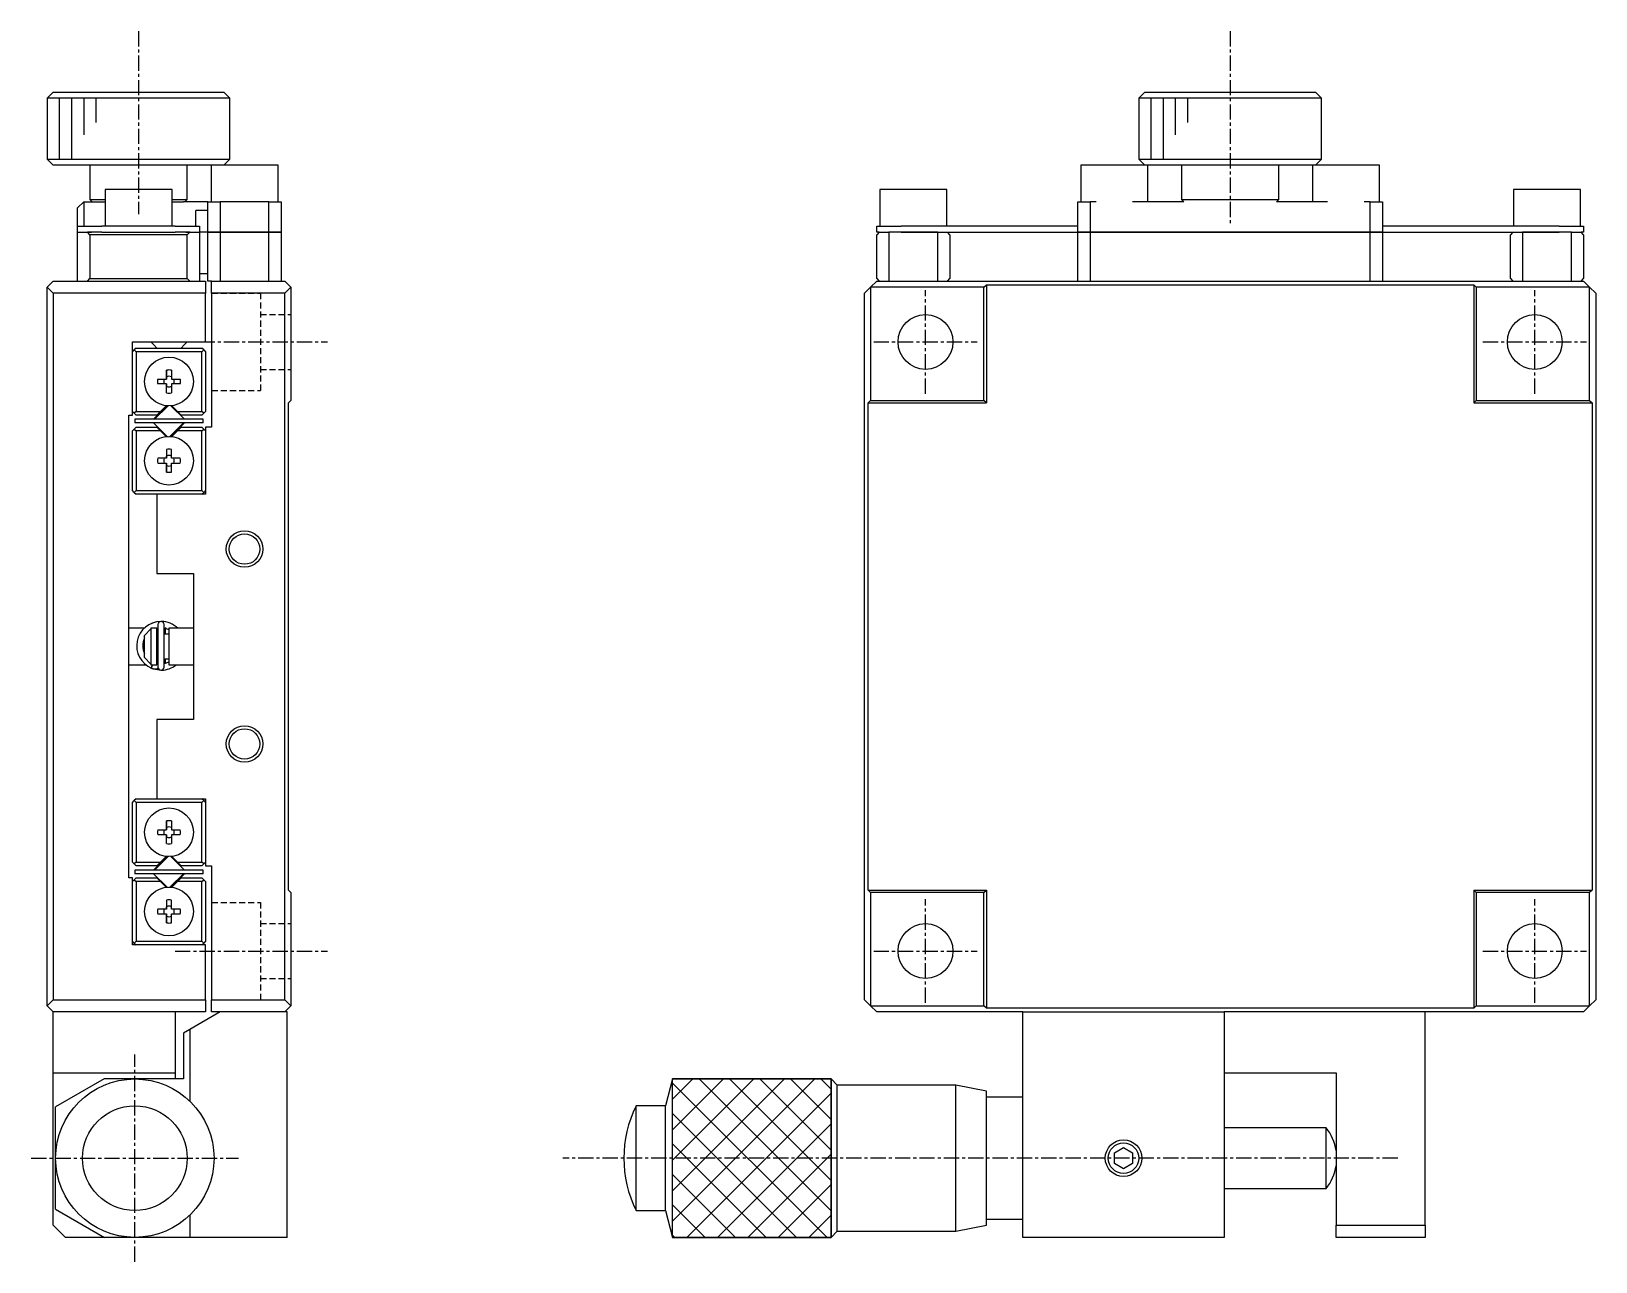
# Model space of a CAD drawing. Extents: x 10 to 357, y 10 to 244.
# Drawn here: x 228.7 to 357.1, y 101 to 202 of the extents above; entities that cross this region are included whole.
import ezdxf

# ---------------------------------------------------------------- set-up
doc = ezdxf.new("R2010")
doc.units = 0
doc.linetypes.add('CENTER', pattern=[2, 1.25, -0.25, 0.25, -0.25])
doc.linetypes.add('DASHED', pattern=[0.75, 0.5, -0.25])
doc.layers.get('0').update_dxf_attribs({"linetype": 'CONTINUOUS'})
doc.layers.add('CENTER', color=1, linetype='CENTER')

msp = doc.modelspace()

# ---------------------------------------------------------------- linework, layer by layer
at = {"color": 7, "linetype": 'CONTINUOUS'}
for p, q in [((230.5, 197), (230, 196.5)), ((245, 196.5), (230, 196.5)), ((230, 196.5), (230, 191.5)), ((230.5, 197), (244.5, 197)), ((245, 196.5), (244.5, 197)), ((245, 191.5), (245, 196.5)), ((320.081266, 197), (319.581266, 196.5)), ((327.081266, 196.5), (319.581266, 196.5)), ((319.581266, 196.5), (319.581266, 191.5)), ((320.081266, 197), (327.081266, 197)), ((320.081266, 197), (334.081266, 197)), ((327.081266, 197), (334.081266, 197)), ((334.581266, 196.5), (327.081266, 196.5)), ((334.581266, 196.5), (334.081266, 197)), ((334.581266, 191.5), (334.581266, 196.5)), ((230, 191.5), (245, 191.5)), ((230, 191.5), (230.5, 191)), ((244.5, 191), (245, 191.5)), ((319.581266, 191.5), (334.581266, 191.5)), ((319.581266, 191.5), (320.081266, 191)), ((334.081266, 191), (334.581266, 191.5)), ((243.45, 191), (230.5, 191)), ((233.5, 191), (233.5, 188.2)), ((241.5, 188.2), (241.5, 191)), ((248.95, 191), (243.45, 191)), ((243.45, 191), (243.45, 188)), ((248.95, 188), (248.95, 191)), ((317.581266, 191), (314.831266, 191)), ((314.831266, 191), (314.831266, 188)), ((320.331266, 191), (317.581266, 191)), ((333.831266, 191), (320.331266, 191)), ((320.331266, 188), (320.331266, 191)), ((323.081266, 191), (323.081266, 188.2)), ((331.081266, 188.2), (331.081266, 191)), ((336.581266, 191), (333.831266, 191)), ((333.831266, 191), (333.831266, 188)), ((339.331266, 191), (336.581266, 191)), ((339.331266, 188), (339.331266, 191)), ((240.25, 189), (234.75, 189)), ((234.75, 189), (234.75, 186)), ((240.25, 186), (240.25, 189)), ((301.081266, 189), (298.331266, 189)), ((298.331266, 189), (298.331266, 186)), ((303.831266, 189), (301.081266, 189)), ((303.831266, 186), (303.831266, 189)), ((353.081266, 189), (350.331266, 189)), ((350.331266, 189), (350.331266, 186)), ((355.831266, 189), (353.081266, 189)), ((355.831266, 186), (355.831266, 189)), ((233, 188), (232.5, 187.5)), ((232.5, 186), (232.5, 187.5)), ((233, 188), (233, 186)), ((233, 188), (234.75, 188)), ((233.5, 188.2), (234.75, 188.2)), ((233.5, 188.2), (233.7, 188)), ((240.25, 188.2), (241.5, 188.2)), ((240.25, 188), (241.2, 188)), ((243.2, 188), (241.2, 188)), ((241.3, 188), (241.5, 188.2)), ((243.2, 185.5), (243.2, 188)), ((243.2, 188), (244.2, 188)), ((244.2, 188), (244.2, 185.5)), ((248.2, 188), (244.2, 188)), ((248.2, 185.5), (248.2, 188)), ((248.2, 188), (249.2, 188)), ((249.2, 188), (249.2, 185.5)), ((314.581266, 185.5), (314.581266, 188)), ((314.581266, 188), (315.581266, 188)), ((315.581266, 188), (315.581266, 185.5)), ((316.081266, 188), (315.581266, 188)), ((323.281266, 188), (319.081266, 188)), ((323.081266, 188.2), (331.081266, 188.2)), ((323.081266, 188.2), (323.281266, 188)), ((330.881266, 188), (331.081266, 188.2)), ((335.081266, 188), (330.881266, 188)), ((338.581266, 188), (338.081266, 188)), ((338.581266, 185.5), (338.581266, 188)), ((338.581266, 188), (339.581266, 188)), ((339.581266, 188), (339.581266, 185.5)), ((243.2, 187.3), (242.2, 187.3)), ((242.2, 186), (242.2, 187.3)), ((232.5, 185.5), (232.5, 186)), ((232.5, 186), (234.5, 186)), ((232.5, 181.5), (232.5, 185.5)), ((232.5, 185.5), (233.3, 185.5)), ((233.5, 185.3), (233.3, 185.5)), ((233.3, 185.5), (233.62822, 185.5)), ((233.62822, 185.5), (233.3, 185.5)), ((233.5, 185.3), (233.5, 181.7)), ((241.5, 185.3), (233.5, 185.3)), ((234.5, 185.5), (233.62822, 185.5)), ((240.5, 186), (234.5, 186)), ((234.5, 185.5), (240.5, 185.5)), ((240.5, 186), (242.5, 186)), ((241.37178, 185.5), (240.5, 185.5)), ((241.37178, 185.5), (241.7, 185.5)), ((241.7, 185.5), (241.37178, 185.5)), ((241.7, 185.5), (241.5, 185.3)), ((241.5, 181.7), (241.5, 185.3)), ((241.7, 185.5), (242.5, 185.5)), ((242.5, 186), (242.5, 185.5)), ((242.5, 185.5), (242.5, 181.5)), ((243.2, 185.5), (242.5, 185.5)), ((244.2, 185.5), (243.2, 185.5)), ((243.2, 181.5), (243.2, 185.5)), ((243.2, 185.5), (244.2, 185.5)), ((244.2, 185.5), (248.2, 185.5)), ((244.2, 185.5), (244.2, 181.5)), ((248.2, 185.5), (244.2, 185.5)), ((249.2, 185.5), (248.2, 185.5)), ((248.2, 181.5), (248.2, 185.5)), ((248.2, 185.5), (249.2, 185.5)), ((249.2, 185.5), (249.2, 181.5)), ((298.081266, 185.5), (298.081266, 186)), ((298.081266, 186), (300.081266, 186)), ((298.281266, 185.5), (298.081266, 185.3)), ((298.281266, 185.5), (298.081266, 185.5)), ((298.081266, 181.7), (298.081266, 185.3)), ((298.281266, 185.5), (299.081266, 185.5)), ((299.081266, 185.5), (299.081266, 181.5)), ((300.081266, 185.5), (299.081266, 185.5)), ((300.081266, 185.5), (299.081266, 185.5)), ((314.581266, 186), (300.081266, 186)), ((303.081266, 185.5), (300.081266, 185.5)), ((300.081266, 185.5), (303.081266, 185.5)), ((303.081266, 181.5), (303.081266, 185.5)), ((303.081266, 185.5), (314.581266, 185.5)), ((304.081266, 185.3), (303.881266, 185.5)), ((304.081266, 185.3), (304.081266, 181.7)), ((315.581266, 185.5), (314.581266, 185.5)), ((314.581266, 181.5), (314.581266, 185.5)), ((314.581266, 185.5), (315.581266, 185.5)), ((315.581266, 185.5), (338.581266, 185.5)), ((315.581266, 185.5), (315.581266, 181.5)), ((338.581266, 185.5), (315.581266, 185.5)), ((339.581266, 185.5), (338.581266, 185.5)), ((338.581266, 181.5), (338.581266, 185.5)), ((338.581266, 185.5), (339.581266, 185.5)), ((354.081266, 186), (339.581266, 186)), ((339.581266, 185.5), (351.081266, 185.5)), ((339.581266, 185.5), (339.581266, 181.5)), ((350.281266, 185.5), (350.081266, 185.3)), ((350.081266, 181.7), (350.081266, 185.3)), ((351.081266, 185.5), (351.081266, 181.5)), ((354.081266, 185.5), (351.081266, 185.5)), ((351.081266, 185.5), (354.081266, 185.5)), ((354.081266, 186), (356.081266, 186)), ((355.081266, 185.5), (354.081266, 185.5)), ((355.081266, 185.5), (354.081266, 185.5)), ((355.081266, 181.5), (355.081266, 185.5)), ((355.081266, 185.5), (355.881266, 185.5)), ((356.081266, 185.3), (355.881266, 185.5)), ((356.081266, 185.5), (355.881266, 185.5)), ((356.081266, 186), (356.081266, 185.5)), ((356.081266, 185.3), (356.081266, 181.7)), ((230.5, 181.5), (230, 181)), ((230.5, 181.5), (243, 181.5)), ((233.3, 181.5), (233.5, 181.7)), ((233.5, 181.7), (241.5, 181.7)), ((241.5, 181.7), (241.7, 181.5)), ((243.2, 182.1), (242.5, 182.1)), ((243, 181.5), (243, 180.5)), ((243.5, 181.5), (243.2, 181.5)), ((243.5, 181.5), (249.5, 181.5)), ((243.5, 180.5), (243.5, 181.5)), ((249.5, 181.5), (250, 181)), ((298.081266, 181.5), (297.581266, 181)), ((298.081266, 181.7), (298.281266, 181.5)), ((298.081266, 181.5), (356.081266, 181.5)), ((303.881266, 181.5), (304.081266, 181.7)), ((306.881266, 181), (307.081266, 181.2)), ((307.081266, 181.2), (347.081266, 181.2)), ((307.081266, 181.2), (307.081266, 171.5)), ((347.081266, 181.2), (347.281266, 181)), ((347.081266, 181.2), (347.081266, 171.5)), ((350.081266, 181.7), (350.281266, 181.5)), ((355.881266, 181.5), (356.081266, 181.7)), ((356.581266, 181), (356.081266, 181.5)), ((230, 181), (230.5, 180.5)), ((230, 122), (230, 181)), ((230.5, 180.5), (230.5, 122.5)), ((243, 180.5), (230.5, 180.5)), ((243, 176.5), (243, 180.5)), ((243.5, 180.5), (243.5, 169.5)), ((249.5, 180.5), (243.5, 180.5)), ((250, 181), (249.5, 180.5)), ((249.5, 122.5), (249.5, 180.5)), ((250, 181), (250, 171.7)), ((297.581266, 181), (297.081266, 180.5)), ((297.081266, 122.5), (297.081266, 180.5)), ((297.581266, 181), (297.581266, 171.7)), ((306.881266, 181), (297.581266, 181)), ((306.881266, 171.7), (306.881266, 181)), ((356.581266, 181), (347.281266, 181)), ((347.281266, 181), (347.281266, 171.7)), ((356.581266, 171.7), (356.581266, 181)), ((357.081266, 180.5), (356.581266, 181)), ((357.081266, 180.5), (357.081266, 122.5)), ((237, 176.5), (243, 176.5)), ((237, 170.5), (237, 176.5)), ((237.3, 176), (237.15, 175.85)), ((237.3, 176), (242.7, 176)), ((238.5, 176.5), (238.75, 176.25)), ((238.75, 176.25), (239, 176)), ((241, 176), (241.25, 176.25)), ((241.25, 176.25), (241.5, 176.5)), ((242.85, 175.85), (242.7, 176)), ((237, 175.7), (237.15, 175.85)), ((237.15, 175.85), (237.3, 175.7)), ((237.3, 175.7), (237.3, 170.8)), ((242.7, 175.7), (237.3, 175.7)), ((242.7, 175.7), (242.85, 175.85)), ((242.7, 170.8), (242.7, 175.7)), ((242.85, 175.85), (243, 175.7)), ((243, 175.7), (243, 170.8)), ((239.071291, 173.45), (239.8, 173.45)), ((239.8, 173.45), (239.8, 174.178709)), ((239.8, 174.178709), (239.8, 173.636392)), ((239.8, 173.636392), (239.8, 173.45)), ((240.2, 174.178709), (240.2, 173.45)), ((240.2, 173.45), (240.928709, 173.45)), ((239.8, 173.05), (239.071291, 173.05)), ((239.8, 172.321291), (239.8, 173.05)), ((239.8, 173.05), (239.8, 172.863608)), ((239.8, 172.321291), (239.8, 172.863608)), ((240.928709, 173.05), (240.2, 173.05)), ((240.2, 173.05), (240.2, 172.321291)), ((237.15, 170.65), (237, 170.8)), ((237.3, 170.8), (237.15, 170.65)), ((237.3, 170.8), (239.297398, 170.8)), ((239.823223, 171.237437), (238.762563, 170.176777)), ((238.806497, 170.15), (239.893934, 171.237437)), ((238.997398, 170.5), (239.297398, 170.8)), ((239.297398, 170.8), (239.761651, 171.264253)), ((241.237437, 170.176777), (240.176777, 171.237437)), ((240.238349, 171.264253), (240.702602, 170.8)), ((240.702602, 170.8), (242.7, 170.8)), ((240.702602, 170.8), (241.002602, 170.5)), ((242.85, 170.65), (242.7, 170.8)), ((243, 170.8), (242.85, 170.65)), ((249.8, 171.5), (250, 171.7)), ((249.8, 131.5), (249.8, 171.5)), ((297.381266, 171.5), (297.581266, 171.7)), ((297.381266, 131.5), (297.381266, 171.5)), ((297.381266, 171.5), (307.081266, 171.5)), ((297.581266, 171.7), (306.881266, 171.7)), ((307.081266, 171.5), (306.881266, 171.7)), ((347.081266, 171.5), (347.281266, 171.7)), ((347.081266, 171.5), (356.781266, 171.5)), ((347.281266, 171.7), (356.581266, 171.7)), ((356.581266, 171.7), (356.781266, 171.5)), ((356.781266, 171.5), (356.781266, 131.5)), ((236.7, 170.5), (237, 170.5)), ((236.7, 132.5), (236.7, 170.5)), ((237.15, 170.65), (237.3, 170.5)), ((237.3, 169.5), (237.15, 169.35)), ((237.2, 170.15), (237.2, 169.85)), ((242.8, 170.15), (237.2, 170.15)), ((242.8, 169.85), (237.2, 169.85)), ((238.997398, 170.5), (237.3, 170.5)), ((237.3, 169.5), (238.997398, 169.5)), ((238.762563, 169.823223), (239.823223, 168.762563)), ((239.297398, 169.2), (238.997398, 169.5)), ((240.176777, 168.762563), (241.237437, 169.823223)), ((241.193503, 169.85), (240.671751, 169.328249)), ((241.002602, 169.5), (240.702602, 169.2)), ((242.7, 170.5), (241.002602, 170.5)), ((241.002602, 169.5), (242.7, 169.5)), ((242.7, 170.5), (242.85, 170.65)), ((242.85, 169.35), (242.7, 169.5)), ((242.8, 169.85), (242.8, 170.15)), ((243, 169.5), (243, 164)), ((243.5, 169.5), (243, 169.5)), ((237, 169.2), (237.15, 169.35)), ((237, 164.3), (237, 169.2)), ((237.15, 169.35), (237.3, 169.2)), ((237.3, 169.2), (237.3, 164.3)), ((239.297398, 169.2), (237.3, 169.2)), ((239.761651, 168.735747), (239.297398, 169.2)), ((240.671751, 169.328249), (240.106066, 168.762563)), ((240.702602, 169.2), (240.238349, 168.735747)), ((242.7, 169.2), (240.702602, 169.2)), ((242.7, 169.2), (242.85, 169.35)), ((242.7, 164.3), (242.7, 169.2)), ((242.85, 169.35), (243, 169.2)), ((239.8, 166.95), (239.071291, 166.95)), ((239.8, 167.678709), (239.8, 166.95)), ((239.8, 167.678709), (239.8, 167.136392)), ((239.8, 166.95), (239.8, 167.136392)), ((240.2, 166.95), (240.2, 167.678709)), ((240.928709, 166.95), (240.2, 166.95)), ((239.071291, 166.55), (239.8, 166.55)), ((239.8, 166.55), (239.8, 165.821291)), ((239.8, 166.363608), (239.8, 166.55)), ((239.8, 165.821291), (239.8, 166.363608)), ((240.2, 165.821291), (240.2, 166.55)), ((240.2, 166.55), (240.928709, 166.55)), ((237.15, 164.15), (237, 164.3)), ((237.3, 164.3), (237.15, 164.15)), ((237.15, 164.15), (237.3, 164)), ((237.3, 164.3), (242.7, 164.3)), ((239, 164), (237.3, 164)), ((239, 164), (239, 157.5)), ((243, 164), (239, 164)), ((242.85, 164.15), (242.7, 164.3)), ((242.7, 164), (242.85, 164.15)), ((243, 164.3), (242.85, 164.15)), ((239, 157.5), (242, 157.5)), ((242, 157.5), (242, 145.5)), ((237.965512, 153), (236.7, 153)), ((238, 152.416515), (238.5, 152.945683)), ((238.5, 153), (238.5, 152.945683)), ((239, 153), (238.5, 153)), ((238.5, 152.945683), (238.5, 150.054317)), ((238.619726, 153.41795), (238.559918, 153.395328)), ((238.936083, 153.000326), (239.097616, 153.037079)), ((239, 150), (239, 153)), ((239.000039, 152.904631), (239.097626, 152.705135)), ((239.097626, 153.306982), (239.097626, 149.806982)), ((239.597626, 149.806982), (239.597626, 153.306982)), ((239.597642, 153.036807), (240.00002, 152.9089)), ((239.7, 153), (239.7, 152.5)), ((239.759048, 153), (239.7, 153)), ((240, 153), (240, 150)), ((242, 153), (240, 153)), ((238, 150.583485), (238, 152.416515)), ((239.097626, 152.5), (239, 152.5)), ((239.097626, 152.5), (239, 152.5)), ((239.7, 152.5), (239.597626, 152.5)), ((240, 152.5), (239.597626, 152.5)), ((238.5, 150.054317), (238, 150.583485)), ((239, 150.5), (239.097626, 150.5)), ((239, 150.5), (239.097626, 150.5)), ((239.097626, 150.408829), (239.000025, 150.209323)), ((239.597626, 150.5), (239.7, 150.5)), ((239.597626, 150.5), (240, 150.5)), ((239.7, 150.5), (239.7, 150.098367)), ((236.7, 150), (238.09524, 150)), ((238.478625, 149.756885), (238.557572, 149.720874)), ((238.5, 150.054317), (238.5, 150)), ((238.5, 150), (239, 150)), ((238.551078, 149.723583), (238.638767, 150.006774)), ((238.556057, 149.736656), (238.555861, 149.729621)), ((238.555861, 149.729621), (238.556443, 149.724247)), ((238.557031, 149.745299), (238.556057, 149.736656)), ((238.556443, 149.724247), (238.557799, 149.720577)), ((238.558773, 149.755485), (238.557031, 149.745299)), ((238.557799, 149.720577), (238.559918, 149.718636)), ((238.561272, 149.767136), (238.558773, 149.755485)), ((238.559918, 149.718636), (238.5925, 149.705584)), ((238.564508, 149.780165), (238.561272, 149.767136)), ((238.568456, 149.794471), (238.564508, 149.780165)), ((238.573087, 149.809946), (238.568456, 149.794471)), ((238.578366, 149.826473), (238.573087, 149.809946)), ((238.584252, 149.843927), (238.578366, 149.826473)), ((238.590701, 149.862174), (238.584252, 149.843927)), ((238.597663, 149.881076), (238.590701, 149.862174)), ((238.5925, 149.705584), (238.627517, 149.693493)), ((238.605086, 149.90049), (238.597663, 149.881076)), ((238.612914, 149.920268), (238.605086, 149.90049)), ((238.621086, 149.94026), (238.612914, 149.920268)), ((238.615622, 149.697022), (239.318087, 149.558496)), ((238.629542, 149.960314), (238.621086, 149.94026)), ((238.627517, 149.693493), (238.663085, 149.683168)), ((238.638216, 149.980278), (238.629542, 149.960314)), ((238.647043, 150), (238.638216, 149.980278)), ((238.663085, 149.683168), (238.699115, 149.674634)), ((238.699115, 149.674634), (238.735517, 149.66791)), ((238.735517, 149.66791), (238.772203, 149.663012)), ((238.772203, 149.663012), (238.809083, 149.659953)), ((238.809083, 149.659953), (238.846067, 149.658738)), ((238.846067, 149.658738), (238.883064, 149.659371)), ((238.883064, 149.659371), (238.919984, 149.66185)), ((238.919984, 149.66185), (238.956736, 149.666169)), ((238.956736, 149.666169), (238.993232, 149.672317)), ((238.993232, 149.672317), (239.029381, 149.680279)), ((239.029381, 149.680279), (239.065096, 149.690037)), ((239.065096, 149.690037), (239.100289, 149.701566)), ((239.100289, 149.701566), (239.118057, 149.708138)), ((240.000013, 150.205314), (239.597653, 150.076912)), ((240, 150), (242, 150)), ((239, 145.5), (239, 139)), ((242, 145.5), (239, 145.5)), ((237, 138.7), (237.15, 138.85)), ((237, 133.8), (237, 138.7)), ((237.3, 139), (237.15, 138.85)), ((237.15, 138.85), (237.3, 138.7)), ((237.3, 139), (239, 139)), ((237.3, 138.7), (237.3, 133.8)), ((242.7, 138.7), (237.3, 138.7)), ((239, 139), (243, 139)), ((242.85, 138.85), (242.7, 139)), ((242.7, 138.7), (242.85, 138.85)), ((242.7, 133.8), (242.7, 138.7)), ((242.85, 138.85), (243, 138.7)), ((243, 139), (243, 133.5)), ((239.071291, 136.45), (239.8, 136.45)), ((239.8, 136.45), (239.8, 137.178709)), ((239.8, 137.178709), (239.8, 136.636392)), ((239.8, 136.636392), (239.8, 136.45)), ((240.2, 137.178709), (240.2, 136.45)), ((240.2, 136.45), (240.928709, 136.45)), ((239.8, 136.05), (239.071291, 136.05)), ((239.8, 135.321291), (239.8, 136.05)), ((239.8, 136.05), (239.8, 135.863608)), ((239.8, 135.321291), (239.8, 135.863608)), ((240.928709, 136.05), (240.2, 136.05)), ((240.2, 136.05), (240.2, 135.321291)), ((237.15, 133.65), (237, 133.8)), ((237.3, 133.8), (237.15, 133.65)), ((237.15, 133.65), (237.3, 133.5)), ((237.3, 133.8), (239.297398, 133.8)), ((239.823223, 134.237437), (238.762563, 133.176777)), ((238.806497, 133.15), (239.328249, 133.671751)), ((238.997398, 133.5), (239.297398, 133.8)), ((239.297398, 133.8), (239.761651, 134.264253)), ((239.328249, 133.671751), (239.893934, 134.237437)), ((241.237437, 133.176777), (240.176777, 134.237437)), ((240.238349, 134.264253), (240.702602, 133.8)), ((240.702602, 133.8), (241.002602, 133.5)), ((240.702602, 133.8), (242.7, 133.8)), ((242.85, 133.65), (242.7, 133.8)), ((242.7, 133.5), (242.85, 133.65)), ((243, 133.8), (242.85, 133.65)), ((237, 132.5), (236.7, 132.5)), ((237, 127), (237, 132.5)), ((237, 132.2), (237.15, 132.35)), ((237.3, 132.5), (237.15, 132.35)), ((237.15, 132.35), (237.3, 132.2)), ((237.2, 133.15), (237.2, 132.85)), ((242.8, 133.15), (237.2, 133.15)), ((242.8, 132.85), (237.2, 132.85)), ((238.997398, 133.5), (237.3, 133.5)), ((237.3, 132.5), (238.997398, 132.5)), ((238.762563, 132.823223), (239.823223, 131.762563)), ((239.297398, 132.2), (238.997398, 132.5)), ((241.193503, 132.85), (240.106066, 131.762563)), ((240.176777, 131.762563), (241.237437, 132.823223)), ((241.002602, 132.5), (240.702602, 132.2)), ((242.7, 133.5), (241.002602, 133.5)), ((241.002602, 132.5), (242.7, 132.5)), ((242.85, 132.35), (242.7, 132.5)), ((242.7, 132.2), (242.85, 132.35)), ((242.8, 132.85), (242.8, 133.15)), ((242.85, 132.35), (243, 132.2)), ((243, 133.5), (243.5, 133.5)), ((243.5, 133.5), (243.5, 122.5)), ((237.3, 132.2), (237.3, 127.3)), ((239.297398, 132.2), (237.3, 132.2)), ((239.761651, 131.735747), (239.297398, 132.2)), ((240.702602, 132.2), (240.238349, 131.735747)), ((242.7, 132.2), (240.702602, 132.2)), ((242.7, 127.3), (242.7, 132.2)), ((243, 132.2), (243, 127.3)), ((250, 131.3), (249.8, 131.5)), ((250, 131.3), (250, 122)), ((297.581266, 131.3), (297.381266, 131.5)), ((297.381266, 131.5), (307.081266, 131.5)), ((297.581266, 131.3), (297.581266, 122)), ((306.881266, 131.3), (297.581266, 131.3)), ((306.881266, 131.3), (307.081266, 131.5)), ((306.881266, 122), (306.881266, 131.3)), ((307.081266, 131.5), (307.081266, 121.8)), ((347.081266, 131.5), (347.081266, 121.8)), ((347.281266, 131.3), (347.081266, 131.5)), ((347.081266, 131.5), (356.781266, 131.5)), ((347.281266, 131.3), (347.281266, 122)), ((356.581266, 131.3), (347.281266, 131.3)), ((356.781266, 131.5), (356.581266, 131.3)), ((356.581266, 122), (356.581266, 131.3)), ((239.8, 129.95), (239.071291, 129.95)), ((239.8, 130.678709), (239.8, 129.95)), ((239.8, 130.678709), (239.8, 130.136392)), ((239.8, 129.95), (239.8, 130.136392)), ((240.2, 129.95), (240.2, 130.678709)), ((240.928709, 129.95), (240.2, 129.95)), ((239.071291, 129.55), (239.8, 129.55)), ((239.8, 129.55), (239.8, 128.821291)), ((239.8, 129.363608), (239.8, 129.55)), ((239.8, 128.821291), (239.8, 129.363608)), ((240.2, 128.821291), (240.2, 129.55)), ((240.2, 129.55), (240.928709, 129.55)), ((237.15, 127.15), (237, 127.3)), ((237.3, 127.3), (237.15, 127.15)), ((237.15, 127.15), (237.3, 127)), ((237.3, 127.3), (242.7, 127.3)), ((242.85, 127.15), (242.7, 127.3)), ((242.7, 127), (242.85, 127.15)), ((243, 127.3), (242.85, 127.15)), ((243, 127), (237, 127)), ((243, 122.5), (243, 127)), ((230.5, 122.5), (230, 122)), ((230, 122), (230.5, 121.5)), ((230.5, 122.5), (243, 122.5)), ((243, 122.5), (243, 121.5)), ((243.5, 122.5), (249.5, 122.5)), ((243.5, 121.5), (243.5, 122.5)), ((249.5, 122.5), (250, 122)), ((250, 122), (249.5, 121.5)), ((297.081266, 122.5), (297.581266, 122)), ((297.581266, 122), (306.881266, 122)), ((297.581266, 122), (298.081266, 121.5)), ((307.081266, 121.8), (306.881266, 122)), ((347.281266, 122), (347.081266, 121.8)), ((347.281266, 122), (356.581266, 122)), ((356.081266, 121.5), (356.581266, 122)), ((356.581266, 122), (357.081266, 122.5)), ((230.5, 116.5), (230.5, 121.5)), ((243, 121.5), (230.5, 121.5)), ((240.5, 121.5), (240.5, 116.5)), ((244.2, 121.5), (241.7, 120.056624)), ((249.5, 121.5), (243.5, 121.5)), ((249.7, 121.5), (249.5, 121.5)), ((249.7, 103), (249.7, 121.5)), ((310.081266, 121.5), (298.081266, 121.5)), ((347.081266, 121.8), (307.081266, 121.8)), ((310.081266, 121.5), (326.581266, 121.5)), ((310.081266, 103), (310.081266, 121.5)), ((326.581266, 121.5), (326.581266, 103)), ((356.081266, 121.5), (326.581266, 121.5)), ((343.081266, 104), (343.081266, 121.5)), ((241.7, 120.056624), (241.2, 119.767949)), ((241.2, 119.767949), (241.2, 116)), ((241.7, 120.056624), (241.7, 114.190416)), ((230.5, 116.5), (240.5, 116.5)), ((230.5, 104), (230.5, 116.5)), ((234.673721, 116), (230.7, 113.705771)), ((237.2, 116), (234.673721, 116)), ((241.2, 116), (237.2, 116)), ((240.5, 116.5), (240.5, 116)), ((281.331259, 115.999999), (280.741771, 113.8)), ((281.331259, 103.000001), (281.331259, 115.999999)), ((294.33126, 115.999999), (281.331259, 115.999999)), ((281.331259, 115.999999), (294.33126, 115.999999)), ((281.331259, 103.000001), (281.331259, 115.999999)), ((294.33126, 103.000001), (294.33126, 115.999999)), ((294.831262, 115.499996), (294.33126, 115.999999)), ((294.33126, 115.999999), (294.33126, 103.000001)), ((326.581266, 116.5), (335.781266, 116.5)), ((335.781266, 116.5), (335.781266, 104)), ((294.831262, 103.500004), (294.831262, 115.499996)), ((304.581267, 115.499996), (294.831262, 115.499996)), ((304.581267, 103.500004), (304.581267, 115.499996)), ((307.081266, 114.999997), (304.581267, 115.499996)), ((307.081266, 104.000003), (307.081266, 114.999997)), ((310.081266, 114.5), (307.081266, 114.5)), ((230.7, 109.5), (230.7, 113.705771)), ((278.33126, 105.2), (278.33126, 113.8)), ((280.741771, 113.8), (278.33126, 113.8)), ((280.741771, 105.2), (280.741771, 113.8)), ((334.953757, 111.999996), (326.581266, 111.999996)), ((334.953757, 107.000004), (334.953757, 111.999996)), ((230.7, 105.309401), (230.7, 109.5)), ((317.581266, 109.933013), (318.331266, 110.366025)), ((317.581266, 109.066987), (317.581266, 109.933013)), ((318.331266, 110.366025), (319.081266, 109.933013)), ((319.081266, 109.933013), (319.081266, 109.066987)), ((318.331266, 108.633975), (317.581266, 109.066987)), ((319.081266, 109.066987), (318.331266, 108.633975)), ((326.581266, 107.000004), (334.953757, 107.000004)), ((230.7, 105.309401), (234.7, 103)), ((230.5, 104), (231.5, 103)), ((241.7, 104.809584), (241.7, 103)), ((278.33126, 105.2), (280.741771, 105.2)), ((280.741771, 105.2), (281.331259, 103.000001)), ((304.581267, 103.500004), (307.081266, 104.000003)), ((307.081266, 104.5), (310.081266, 104.5)), ((335.781266, 104), (343.081266, 104)), ((335.781266, 103), (335.781266, 104)), ((343.081266, 104), (343.081266, 103)), ((234.7, 103), (231.5, 103)), ((237.2, 103), (234.7, 103)), ((241.7, 103), (237.2, 103)), ((249.7, 103), (241.7, 103)), ((281.331259, 103.000001), (294.33126, 103.000001)), ((294.33126, 103.000001), (281.331259, 103.000001)), ((294.33126, 103.000001), (294.831262, 103.500004)), ((294.831262, 103.500004), (304.581267, 103.500004)), ((326.581266, 103), (310.081266, 103)), ((343.081266, 103), (335.781266, 103))]:
    msp.add_line(p, q, dxfattribs=at)
at = {"color": 3, "linetype": 'CONTINUOUS'}
for p, q in [((231, 196.5), (231, 191.5)), ((232, 196.5), (232, 191.5)), ((233, 196.5), (233, 193.5)), ((234, 196.5), (234, 194.5)), ((320.581266, 196.5), (320.581266, 191.5)), ((321.581266, 196.5), (321.581266, 191.5)), ((322.581266, 196.5), (322.581266, 193.5)), ((323.581266, 196.5), (323.581266, 194.5)), ((281.331259, 114.331259), (282.999999, 115.999999)), ((281.331259, 111.831259), (285.499999, 115.999999)), ((281.331259, 109.331259), (287.999999, 115.999999)), ((281.331259, 106.831259), (290.499999, 115.999999)), ((281.331259, 104.331259), (292.999999, 115.999999)), ((281.331259, 115.668741), (293.999999, 103.000001)), ((283.500001, 115.999999), (294.33126, 105.16874)), ((286.000001, 115.999999), (294.33126, 107.66874)), ((288.500001, 115.999999), (294.33126, 110.16874)), ((291.000001, 115.999999), (294.33126, 112.66874)), ((293.500001, 115.999999), (294.33126, 115.16874)), ((282.500001, 103.000001), (294.33126, 114.83126)), ((281.331259, 113.168741), (291.499999, 103.000001)), ((285.000001, 103.000001), (294.33126, 112.33126)), ((281.331259, 110.668741), (288.999999, 103.000001)), ((287.500001, 103.000001), (294.33126, 109.83126)), ((281.331259, 108.168741), (286.499999, 103.000001)), ((290.000001, 103.000001), (294.33126, 107.33126)), ((281.331259, 105.668741), (283.999999, 103.000001)), ((292.500001, 103.000001), (294.33126, 104.83126)), ((281.331259, 103.168741), (281.499999, 103.000001))]:
    msp.add_line(p, q, dxfattribs=at)
at = {"color": 3, "linetype": 'DASHED'}
for p, q in [((243.5, 180.5), (247.5, 180.5)), ((247.5, 180.5), (247.5, 172.5)), ((247.5, 178.75), (250, 178.75)), ((247.5, 174.25), (250, 174.25)), ((243.5, 172.5), (247.5, 172.5)), ((243.5, 130.5), (247.5, 130.5)), ((247.5, 130.5), (247.5, 122.5)), ((247.5, 128.75), (250, 128.75)), ((247.5, 124.25), (250, 124.25)), ((243.5, 122.5), (247.5, 122.5))]:
    msp.add_line(p, q, dxfattribs=at)
at = {"color": 7, "linetype": 'CONTINUOUS'}
for centre, radius in [((302.081266, 176.5), 2.25), ((352.081266, 176.5), 2.25), ((240, 173.25), 2), ((240, 166.75), 2), ((246.2, 159.5), 1.25), ((246.2, 143.5), 1.25), ((240, 136.25), 2), ((240, 129.75), 2), ((302.081266, 126.5), 2.25), ((352.081266, 126.5), 2.25), ((237.2, 109.5), 6.499999), ((237.2, 109.5), 4.3), ((318.331266, 109.5), 1.25)]:
    msp.add_circle(centre, radius, dxfattribs=at)
at = {"color": 3, "linetype": 'CONTINUOUS'}
for centre in [(246.2, 159.5), (246.2, 143.5), (318.331266, 109.5)]:
    msp.add_circle(centre, 1.5, dxfattribs=at)
at = {"color": 7, "linetype": 'CONTINUOUS'}
for centre, radius, start, end in [((240, 173.25), 0.95, 167.846803, 192.153197), ((240, 173.25), 0.435085, 152.633517, 207.366483), ((240, 173.25), 0.95, 77.846803, 102.153197), ((240, 173.25), 0.435085, 62.633517, 117.366483), ((240, 173.25), 0.435085, 332.633517, 27.366483), ((240, 173.25), 0.95, 347.846803, 12.153197), ((240, 173.25), 0.435085, 242.633517, 297.366483), ((240, 173.25), 0.95, 257.846803, 282.153197), ((239.964645, 171.096016), 0.2, 126.858028, 135), ((240.035355, 171.096016), 0.2, 128.738756, 135), ((240.035355, 171.096016), 0.2, 45, 53.141972), ((238.903984, 170.035355), 0.2, 135, 145.024696), ((238.903984, 169.964645), 0.2, 214.975304, 225), ((241.096016, 170.035355), 0.2, 34.975304, 45), ((241.096016, 169.964645), 0.2, 315, 325.024696), ((239.964645, 168.903984), 0.2, 225, 233.141972), ((239.964645, 168.903984), 0.2, 308.738756, 315), ((240.035355, 168.903984), 0.2, 306.858028, 315), ((240, 166.75), 0.95, 167.846803, 192.153197), ((240, 166.75), 0.435085, 152.633517, 207.366483), ((240, 166.75), 0.95, 77.846803, 102.153197), ((240, 166.75), 0.435085, 62.633517, 117.366483), ((240, 166.75), 0.435085, 332.633517, 27.366483), ((240, 166.75), 0.95, 347.846803, 12.153197), ((240, 166.75), 0.435085, 242.633517, 297.366483), ((240, 166.75), 0.95, 257.846803, 282.153197), ((239.348005, 151.556834), 1.9989, 90.899173, 246.789018), ((239.347626, 153.306982), 0.25, 0, 180), ((239.348934, 151.56066), 1.994977, 46.191727, 89.234905), ((239.347024, 151.557168), 1.500466, 153.876923, 206.102316), ((239.347626, 149.806982), 0.25, 180, 0), ((239.345557, 151.562915), 2.00474, 270.907419, 308.75704), ((240, 136.25), 0.95, 167.846803, 192.153197), ((240, 136.25), 0.435085, 152.633517, 207.366483), ((240, 136.25), 0.95, 77.846803, 102.153197), ((240, 136.25), 0.435085, 62.633517, 117.366483), ((240, 136.25), 0.435085, 332.633517, 27.366483), ((240, 136.25), 0.95, 347.846803, 12.153197), ((240, 136.25), 0.435085, 242.633517, 297.366483), ((240, 136.25), 0.95, 257.846803, 282.153197), ((239.964645, 134.096016), 0.2, 126.858028, 135), ((240.035355, 134.096016), 0.2, 128.738756, 135), ((240.035355, 134.096016), 0.2, 45, 53.141972), ((238.903984, 133.035355), 0.2, 135, 145.024696), ((238.903984, 132.964645), 0.2, 214.975304, 225), ((241.096016, 133.035355), 0.2, 34.975304, 45), ((241.096016, 132.964645), 0.2, 315, 325.024696), ((239.964645, 131.903984), 0.2, 225, 233.141972), ((239.964645, 131.903984), 0.2, 308.738756, 315), ((240.035355, 131.903984), 0.2, 306.858028, 315), ((240, 129.75), 0.95, 167.846803, 192.153197), ((240, 129.75), 0.435085, 152.633517, 207.366483), ((240, 129.75), 0.95, 77.846803, 102.153197), ((240, 129.75), 0.435085, 62.633517, 117.366483), ((240, 129.75), 0.435085, 332.633517, 27.366483), ((240, 129.75), 0.95, 347.846803, 12.153197), ((240, 129.75), 0.435085, 242.633517, 297.366483), ((240, 129.75), 0.95, 257.846803, 282.153197), ((287.07626, 109.500001), 9.745001, 153.816211, 206.183794), ((331.831261, 109.500001), 3.999997, 9.067998, 38.682182), ((331.831261, 109.500001), 3.999997, 321.317804, 350.932002)]:
    msp.add_arc(centre, radius, start, end, dxfattribs=at)
at = {"layer": 'CENTER', "color": 1, "linetype": 'CENTER'}
for p, q in [((237.5, 202), (237.5, 187)), ((327.081266, 202), (327.081266, 186)), ((302.081266, 172.25), (302.081266, 180.75)), ((352.081266, 172.25), (352.081266, 180.75)), ((240.5, 176.5), (253, 176.5)), ((297.831266, 176.5), (306.331266, 176.5)), ((347.831266, 176.5), (356.331266, 176.5)), ((302.081266, 122.25), (302.081266, 130.75)), ((352.081266, 122.25), (352.081266, 130.75)), ((240.5, 126.5), (253, 126.5)), ((297.831266, 126.5), (306.331266, 126.5)), ((347.831266, 126.5), (356.331266, 126.5)), ((237.2, 101.000001), (237.2, 117.999999)), ((228.700001, 109.5), (245.699999, 109.5)), ((340.831258, 109.5), (272.331259, 109.5))]:
    msp.add_line(p, q, dxfattribs=at)

doc.saveas('drawing.dxf')
